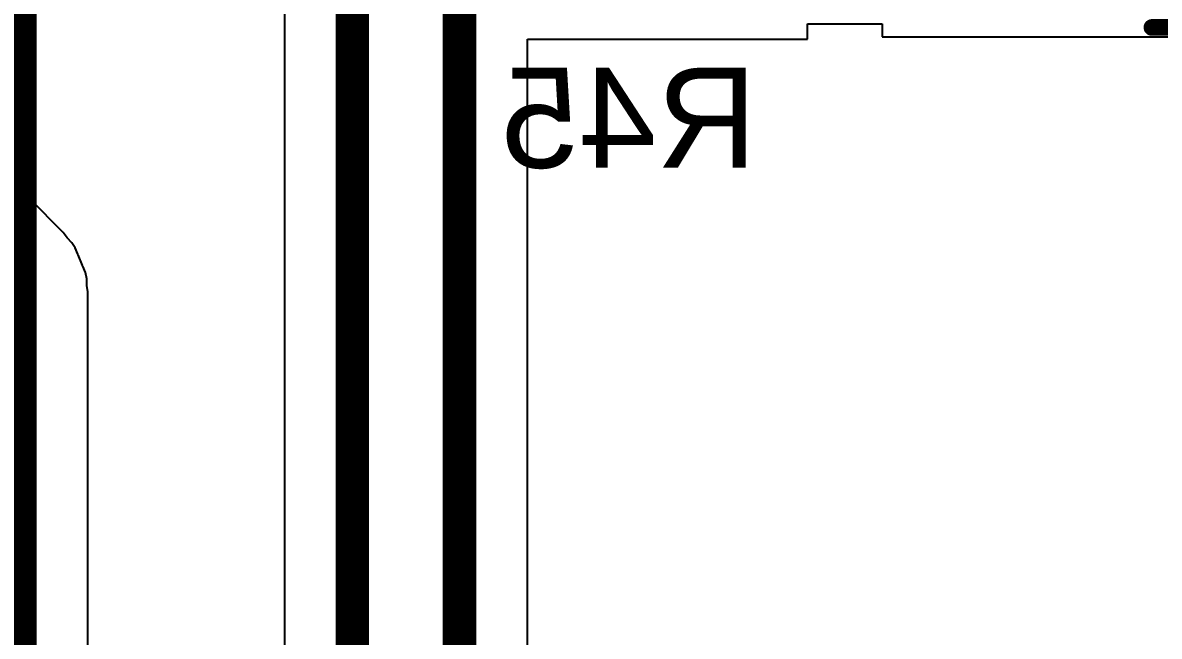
# Model space of a CAD drawing. Header units: inches. Extents: x 0 to 198, y 0 to 199.
# Drawn here: x 1.2722 to 1.6129, y 2.8714 to 3.0553 of the extents above; entities that cross this region are included whole.
import ezdxf

# ---------------------------------------------------------------- set-up
doc = ezdxf.new("R2010")
doc.units = ezdxf.units.IN
doc.header["$MEASUREMENT"] = 0
for name, color, linetype in [('Bottom Layer', 5, 'Continuous'), ('Bottom Overlay', 54, 'Continuous'), ('Bottom Paste', 16, 'Continuous'), ('Bottom Solder', 6, 'Continuous'), ('Top Layer', 1, 'Continuous'), ('Top Overlay', 2, 'Continuous')]:
    doc.layers.add(name, color=color, linetype=linetype)
doc.styles.add('Arial', font='', dxfattribs={"height": 0.2})
doc.styles.get('Arial').set_extended_font_data('Arial')

# ---------------------------------------------------------------- blocks, each defined once
blk = doc.blocks.new('BH_18650_B1BA002_19')
at = {"layer": 'Top Overlay'}
blk.add_lwpolyline([(0.25002, -1.5175, 0.01, 0.01, 0), (0.25002, 1.5175, 0.01, 0.01, 0)], format="xyseb", dxfattribs=at)
blk = doc.blocks.new('SOIC_8_0_154___3_90___W______B_45')
at = {"layer": 'Bottom Layer'}
for points in [[(-0.07579, 0.08681), (-0.07579, 0.06319), (-0.13681, 0.06319), (-0.13681, 0.08681)], [(0.13681, 0.08681), (0.13681, 0.06319), (0.07579, 0.06319), (0.07579, 0.08681)], [(-0.07579, 0.03681), (-0.07579, 0.01319), (-0.13681, 0.01319), (-0.13681, 0.03681)], [(0.13681, 0.03681), (0.13681, 0.01319), (0.07579, 0.01319), (0.07579, 0.03681)], [(-0.07579, -0.01319), (-0.07579, -0.03681), (-0.13681, -0.03681), (-0.13681, -0.01319)], [(0.13681, -0.01319), (0.13681, -0.03681), (0.07579, -0.03681), (0.07579, -0.01319)], [(-0.07579, -0.06319), (-0.07579, -0.08681), (-0.13681, -0.08681), (-0.13681, -0.06319)], [(0.13681, -0.06319), (0.13681, -0.08681), (0.07579, -0.08681), (0.07579, -0.06319)]]:
    blk.add_hatch(color=5, dxfattribs=at).paths.add_polyline_path(points)
at = {"layer": 'Bottom Overlay'}
blk.add_hatch(color=54, dxfattribs=at).paths.add_polyline_path([(-0.07237, -0.087), (-0.05837, -0.087), (-0.05837, -0.064), (-0.07237, -0.064)])
at = {"layer": 'Bottom Paste'}
for points in [[(-0.07579, 0.08681), (-0.07579, 0.06319), (-0.13681, 0.06319), (-0.13681, 0.08681)], [(0.13681, 0.08681), (0.13681, 0.06319), (0.07579, 0.06319), (0.07579, 0.08681)], [(-0.07579, 0.03681), (-0.07579, 0.01319), (-0.13681, 0.01319), (-0.13681, 0.03681)], [(0.13681, 0.03681), (0.13681, 0.01319), (0.07579, 0.01319), (0.07579, 0.03681)], [(-0.07579, -0.01319), (-0.07579, -0.03681), (-0.13681, -0.03681), (-0.13681, -0.01319)], [(0.13681, -0.01319), (0.13681, -0.03681), (0.07579, -0.03681), (0.07579, -0.01319)], [(-0.07579, -0.06319), (-0.07579, -0.08681), (-0.13681, -0.08681), (-0.13681, -0.06319)], [(0.13681, -0.06319), (0.13681, -0.08681), (0.07579, -0.08681), (0.07579, -0.06319)]]:
    blk.add_hatch(color=16, dxfattribs=at).paths.add_polyline_path(points)
at = {"layer": 'Bottom Solder'}
for points in [[(-0.07179, 0.09081), (-0.07179, 0.05919), (-0.14081, 0.05919), (-0.14081, 0.09081)], [(0.14081, 0.09081), (0.14081, 0.05919), (0.07179, 0.05919), (0.07179, 0.09081)], [(-0.07179, 0.04081), (-0.07179, 0.00919), (-0.14081, 0.00919), (-0.14081, 0.04081)], [(0.14081, 0.04081), (0.14081, 0.00919), (0.07179, 0.00919), (0.07179, 0.04081)], [(-0.07179, -0.00919), (-0.07179, -0.04081), (-0.14081, -0.04081), (-0.14081, -0.00919)], [(0.14081, -0.00919), (0.14081, -0.04081), (0.07179, -0.04081), (0.07179, -0.00919)], [(-0.07179, -0.05919), (-0.07179, -0.09081), (-0.14081, -0.09081), (-0.14081, -0.05919)], [(0.14081, -0.05919), (0.14081, -0.09081), (0.07179, -0.09081), (0.07179, -0.05919)]]:
    blk.add_hatch(color=6, dxfattribs=at).paths.add_polyline_path(points)
at = {"layer": 'Bottom Overlay'}
for points in [[(0.071, 0.099, 0.005, 0.005, 0), (-0.072, 0.099, 0.005, 0.005, 0)], [(-0.14437, -0.076, 0.005, 0.005, 0), (-0.14937, -0.071, 0.005, 0.005, 0)], [(-0.14937, -0.071, 0.005, 0.005, 0), (-0.14937, -0.081, 0.005, 0.005, 0)], [(-0.14437, -0.076, 0.005, 0.005, 0), (-0.14937, -0.081, 0.005, 0.005, 0)], [(0.071, -0.099, 0.005, 0.005, 0), (-0.072, -0.099, 0.005, 0.005, 0)]]:
    blk.add_lwpolyline(points, format="xyseb", dxfattribs=at)
for points in [[(-0.07325, 0.099, 0.0025, 0.0025, 1), (-0.07075, 0.099, 0.0025, 0.0025, 1)], [(0.06975, 0.099, 0.0025, 0.0025, 1), (0.07225, 0.099, 0.0025, 0.0025, 1)], [(-0.15062, -0.071, 0.0025, 0.0025, 1), (-0.14812, -0.071, 0.0025, 0.0025, 1)], [(-0.15062, -0.071, 0.0025, 0.0025, 1), (-0.14812, -0.071, 0.0025, 0.0025, 1)], [(-0.14562, -0.076, 0.0025, 0.0025, 1), (-0.14312, -0.076, 0.0025, 0.0025, 1)], [(-0.14562, -0.076, 0.0025, 0.0025, 1), (-0.14312, -0.076, 0.0025, 0.0025, 1)], [(-0.15062, -0.081, 0.0025, 0.0025, 1), (-0.14812, -0.081, 0.0025, 0.0025, 1)], [(-0.15062, -0.081, 0.0025, 0.0025, 1), (-0.14812, -0.081, 0.0025, 0.0025, 1)], [(-0.07325, -0.099, 0.0025, 0.0025, 1), (-0.07075, -0.099, 0.0025, 0.0025, 1)], [(0.06975, -0.099, 0.0025, 0.0025, 1), (0.07225, -0.099, 0.0025, 0.0025, 1)]]:
    blk.add_lwpolyline(points, format="xyseb", close=True, dxfattribs=at)

msp = doc.modelspace()

# ---------------------------------------------------------------- linework, layer by layer
at = {"layer": 'Bottom Layer'}
for p, q in [((1.35066, 3.11788), (1.35066, 2.27858)), ((1.50745, 3.05036), (1.50745, 3.05492)), ((1.50745, 3.05492), (1.52988, 3.05492)), ((1.52988, 3.05492), (1.52988, 3.05105)), ((1.42354, 2.30211), (1.42354, 3.05036)), ((1.42354, 3.05036), (1.50745, 3.05036)), ((1.52988, 3.05105), (1.6209, 3.05105))]:
    msp.add_line(p, q, dxfattribs=at)
for points in [[(1.37105, 2.27858, 0.01, 0.01, 0), (1.37105, 3.12786, 0.01, 0.01, 0)], [(1.40315, 2.29367, 0.01, 0.01, 0), (1.40315, 3.07786, 0.01, 0.01, 0)]]:
    msp.add_lwpolyline(points, format="xyseb", dxfattribs=at)
at = {"layer": 'Top Layer'}
for p, q in [((1.28439, 2.99244), (1.22684, 3.05)), ((1.28551, 2.99077), (1.28439, 2.99244)), ((1.28693, 2.98935), (1.28551, 2.99077)), ((1.28798, 2.98778), (1.28693, 2.98935)), ((1.28875, 2.98593), (1.28798, 2.98778)), ((1.28798, 2.98778), (1.28798, 2.98778)), ((1.28798, 2.98778), (1.28798, 2.98778)), ((1.28881, 2.98583), (1.28875, 2.98593)), ((1.28884, 2.98571), (1.28881, 2.98583)), ((1.29017, 2.9825), (1.28884, 2.98571)), ((1.29023, 2.9824), (1.29017, 2.9825)), ((1.29026, 2.98229), (1.29023, 2.9824)), ((1.29103, 2.98043), (1.29026, 2.98229)), ((1.2914, 2.97857), (1.29103, 2.98043)), ((1.2914, 2.97657), (1.2914, 2.97857)), ((1.29179, 2.9746), (1.2914, 2.97657)), ((1.29179, 1.53732), (1.29179, 2.9746))]:
    msp.add_line(p, q, dxfattribs=at)

# ---------------------------------------------------------------- block references
msp.add_blockref('BH_18650_B1BA002_19', (1.02138, 2.36441))
at = {"rotation": 180}
msp.add_blockref('SOIC_8_0_154___3_90___W______B_45', (1.68169, 3.15286), dxfattribs=at)

# ---------------------------------------------------------------- texts
at = {"layer": 'Bottom Overlay', "style": 'Arial', "text_generation_flag": 2}
msp.add_text('R45', height=0.03, dxfattribs=at).set_placement((1.4924, 3.01179))

doc.saveas('drawing.dxf')
